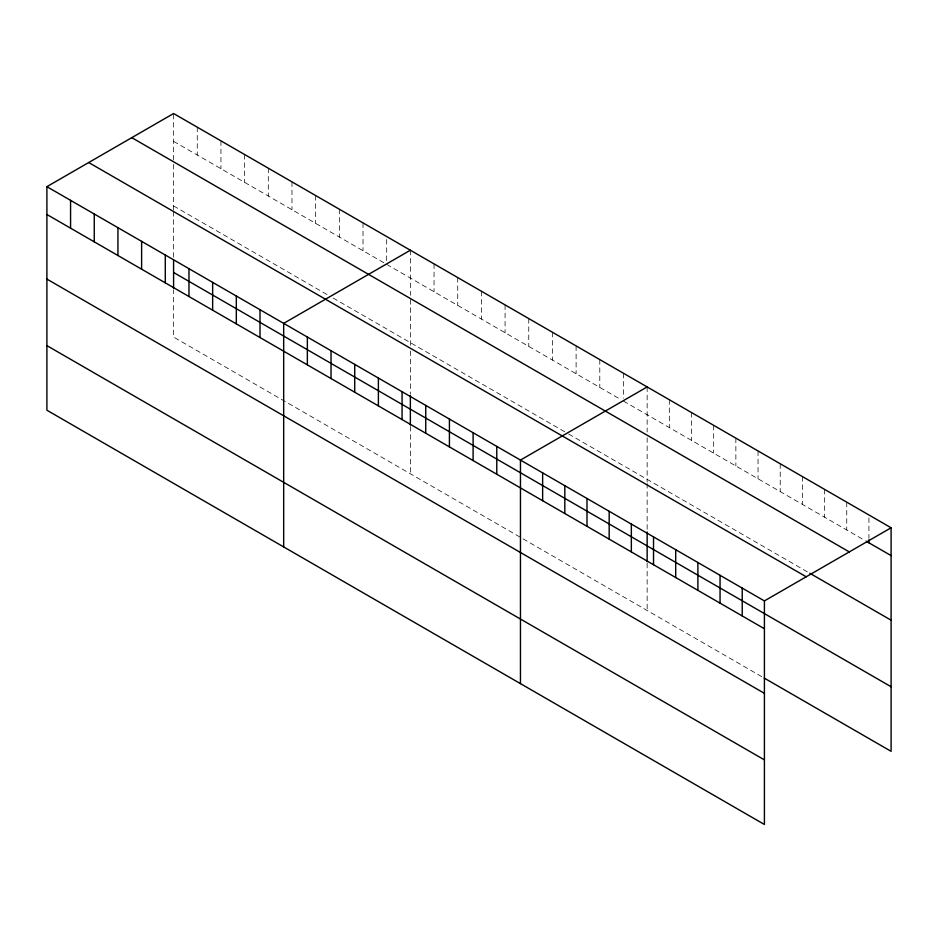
<?xml version="1.0" encoding="UTF-8"?>
<svg xmlns="http://www.w3.org/2000/svg" width="938" height="938" viewBox="0 0 938 938"><rect width="100%" height="100%" fill="white"/><g stroke="black" fill="none" stroke-linecap="round" stroke-linejoin="round"><path stroke-width="0.7" stroke-dasharray="4.69 3.52" d="M173.589 160.011L173.589 113.521M173.589 141.357L384.193 262.945M386.691 264.387L620.979 399.647M623.465 401.089L865.223 540.663M173.589 205.95L328.112 295.165M333.107 298.038L567.384 433.297M568.639 434.024L808.544 572.532M761.726 676.638L173.589 337.082L173.589 289.713M868.928 517.905L868.928 538.412M846.744 502.17L846.744 529.993M824.572 489.366L824.572 517.19M802.389 476.563L802.389 504.386M780.217 463.759L780.217 491.582M758.033 450.955L758.033 478.779M735.861 438.152L735.861 465.975M713.677 425.348L713.677 453.171M691.505 412.544L691.505 440.368M669.322 399.74L669.322 427.564M647.15 386.937L647.15 431.984M647.15 437.729L647.15 482.12M647.15 483.504L647.15 530.65M647.15 563.117L647.15 610.486M623.465 373.265L623.465 398.158M599.792 359.594L599.792 387.417M576.108 345.923L576.108 373.746M552.435 332.251L552.435 360.075M528.762 318.58L528.762 346.403M505.078 304.909L505.078 332.744M481.405 291.237L481.405 319.072M457.721 277.566L457.721 305.401M434.048 263.895L434.048 291.73M410.363 250.223L410.363 295.282M410.363 299.585L410.363 345.419M410.363 350.964L410.363 393.948M410.363 426.415L410.363 473.784M386.691 239.483L386.691 261.456M363.018 222.892L363.018 250.716M339.333 209.221L339.333 237.044M315.66 195.55L315.66 223.373M291.976 181.878L291.976 209.702M268.303 168.207L268.303 196.03M244.619 154.536L244.619 182.371M220.946 140.864L220.946 168.699M197.261 127.193L197.261 155.028M173.589 164.314L173.589 210.1M173.589 211.484L173.589 258.63"/><path stroke-width="1.41" d="M46.9 186.674L764.411 600.918L764.411 824.479L46.9 410.223L46.9 186.674L173.589 113.521L891.1 527.777L891.1 751.326L764.2 678.068M410.363 250.223L283.675 323.376L283.675 546.924M647.15 386.937L520.461 460.077L520.461 683.626M764.411 600.918L891.1 527.777M866.454 541.378L891.1 555.601M131.777 137.663L849.289 551.919M809.787 573.247L891.1 620.194M88.711 162.532L806.223 576.788M173.589 272.489L891.1 686.745M46.9 214.497L764.411 628.753M46.9 279.09L764.411 693.334M46.9 345.63L764.411 759.886M868.928 539.878L868.928 542.797M742.228 588.114L742.228 615.949M720.056 575.311L720.056 603.146M697.884 562.507L697.884 590.342M675.7 549.703L675.7 577.527M653.528 536.899L653.528 564.723M647.15 532.034L647.15 561.686M631.344 524.096L631.344 551.919M609.172 511.292L609.172 539.116M586.989 498.488L586.989 526.312M564.817 485.685L564.817 513.508M542.633 472.881L542.633 500.704M496.777 446.406L496.777 474.229M473.104 432.735L473.104 460.558M449.419 419.063L449.419 446.898M425.746 405.392L425.746 433.227M410.363 395.332L410.363 424.984M402.074 391.721L402.074 419.556M378.389 378.049L378.389 405.884M354.716 364.378L354.716 392.213M331.032 350.706L331.032 378.542M307.359 337.047L307.359 364.87M260.002 309.704L260.002 337.528M236.317 296.033L236.317 323.856M212.645 282.361L212.645 310.185M188.972 268.69L188.972 296.514M173.589 260.014L173.589 288.283M165.287 255.019L165.287 282.854M141.615 241.347L141.615 269.183M117.93 227.676L117.93 255.511M94.257 214.005L94.257 241.84M70.573 200.333L70.573 228.169"/></g></svg>
